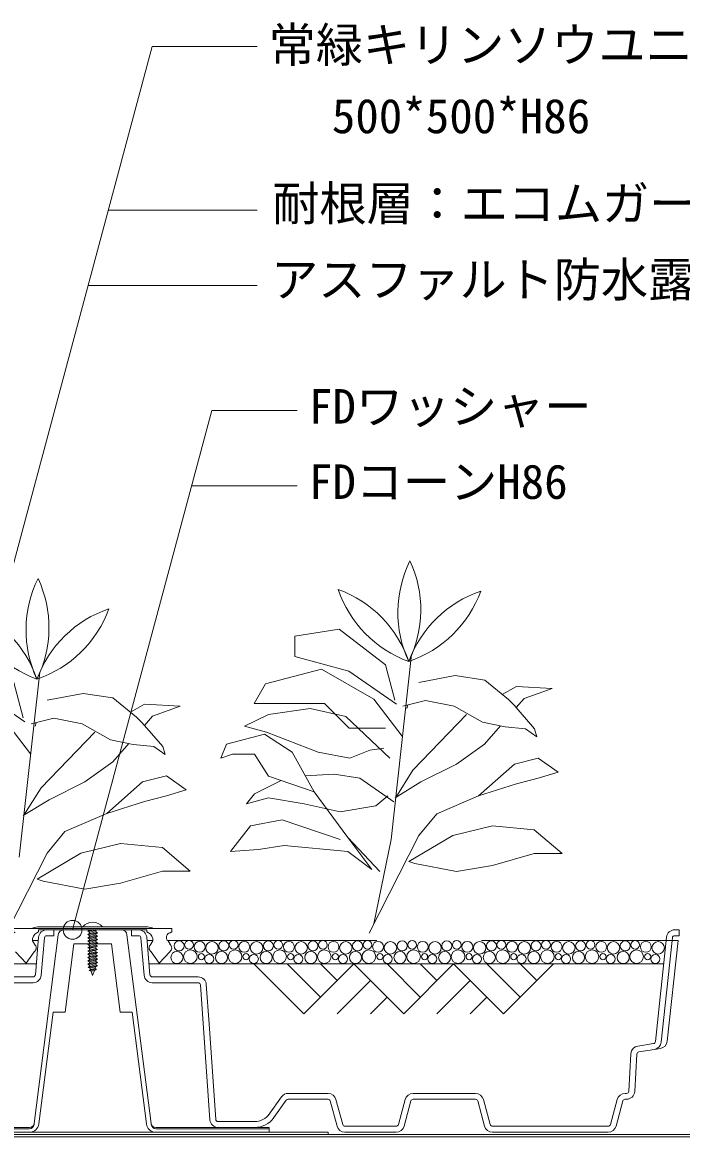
# Model space of a CAD drawing. Units: millimetres, scale not verified. Extents: x -3343 to 1485, y -1050 to 1050.
# Drawn here: x 252.1 to 531.8, y -223.3 to 254.7 of the extents above; entities that cross this region are included whole.
import ezdxf
from ezdxf.enums import TextEntityAlignment as Align

# ---------------------------------------------------------------- set-up
doc = ezdxf.new("R2010")
doc.units = ezdxf.units.MM
doc.header["$LTSCALE"] = 7
doc.linetypes.add('USER1', pattern=[19.05, 12.7, -6.35])
for name, color, linetype, lineweight in [('0-5_BOUSUI', 1, 'Continuous', 18), ('0-8_KANAMONO', 4, 'Continuous', 18), ('0-A_MOJI', 7, 'Continuous', 18), ('0-B_ecom', 7, 'Continuous', 9), ('0-C_GREEN', 3, 'Continuous', 18)]:
    doc.layers.add(name, color=color, linetype=linetype, lineweight=lineweight)
doc.styles.add('ＭＳ ゴシック', font='')
doc.styles.get('ＭＳ ゴシック').set_extended_font_data('MS Gothic')

msp = doc.modelspace()

# ---------------------------------------------------------------- linework, layer by layer
at = {"layer": '0-5_BOUSUI'}
msp.add_lwpolyline([(856.837, -218.801), (-628.25, -218.801), (-671.889, -175.161), (-671.889, 94.199)], dxfattribs=at)
msp.add_lwpolyline([(181.837, -216.801), (381.837, -216.801), (381.837, -217.801), (181.837, -217.801)], close=True, dxfattribs=at)
at = {"layer": '0-8_KANAMONO'}
for p, q in [((305.171, -129.601), (258.502, -129.601)), ((283.337, -130.801), (279.737, -131.401)), ((283.937, -132.101), (279.737, -132.801)), ((283.937, -133.501), (279.737, -134.201)), ((280.437, -130.997), (281.22, -130.801)), ((280.437, -130.997), (280.437, -130.801)), ((280.437, -131.805), (283.237, -131.105)), ((280.437, -132.397), (283.237, -131.697)), ((280.437, -133.205), (283.237, -132.505)), ((280.437, -133.797), (283.237, -133.097)), ((257.107, -136.947), (256.318, -135.555)), ((283.937, -134.901), (279.737, -135.601)), ((283.937, -136.301), (279.737, -137.001)), ((283.937, -137.701), (279.737, -138.401)), ((280.437, -134.605), (283.237, -133.905)), ((280.437, -135.197), (283.237, -134.497)), ((280.437, -136.005), (283.237, -135.305)), ((280.437, -136.597), (283.237, -135.897)), ((280.437, -137.405), (283.237, -136.705)), ((280.437, -137.997), (283.237, -137.297)), ((280.437, -138.805), (283.237, -138.105)), ((307.356, -135.555), (306.567, -136.947)), ((314.676, -136.947), (313.886, -135.555)), ((283.937, -139.101), (279.737, -139.801)), ((283.937, -140.501), (279.737, -141.201)), ((283.937, -141.901), (279.737, -142.601)), ((283.937, -143.301), (279.737, -144.001)), ((280.437, -139.397), (283.237, -138.697)), ((280.437, -140.205), (283.237, -139.505)), ((280.437, -140.797), (283.237, -140.097)), ((280.437, -141.605), (283.237, -140.905)), ((280.437, -142.197), (283.237, -141.497)), ((280.437, -143.005), (283.237, -142.305)), ((280.437, -143.597), (283.237, -142.897)), ((283.937, -144.701), (279.737, -145.401)), ((283.937, -146.101), (279.896, -146.774)), ((283.937, -146.101), (279.896, -146.774)), ((283.498, -147.574), (280.359, -148.097)), ((283.498, -147.574), (280.359, -148.097)), ((280.437, -144.405), (283.237, -143.705)), ((280.437, -144.997), (283.237, -144.297)), ((280.437, -145.805), (283.237, -145.105)), ((280.5, -146.381), (283.237, -145.697)), ((280.774, -147.164), (283.103, -146.582)), ((280.95, -147.668), (282.893, -147.183)), ((281.21, -148.412), (282.583, -148.068))]:
    msp.add_line(p, q, dxfattribs=at)
for points in [[(314.736, -132.043), (315.443, -131.701), (315.443, -130.201), (248.23, -130.201), (248.23, -131.701), (248.938, -132.043)], [(258.167, -132.043), (258.875, -131.701), (258.875, -130.801), (304.799, -130.801)], [(281.21, -148.412), (280.359, -148.097), (280.95, -147.668), (280.774, -147.164), (279.896, -146.774), (280.5, -146.381), (280.437, -146.201), (280.437, -145.805), (279.737, -145.401), (280.437, -144.997), (280.437, -144.405), (279.737, -144.001), (280.437, -143.597), (280.437, -143.005), (279.737, -142.601), (280.437, -142.197), (280.437, -141.605), (279.737, -141.201), (280.437, -140.797), (280.437, -140.205), (279.737, -139.801), (280.437, -139.397), (280.437, -138.805), (279.737, -138.401), (280.437, -137.997), (280.437, -137.405), (279.737, -137.001), (280.437, -136.597), (280.437, -136.005), (279.737, -135.601), (280.437, -135.197), (280.437, -134.605), (279.737, -134.201), (280.437, -133.797), (280.437, -133.205), (279.737, -132.801), (280.437, -132.397), (280.437, -131.805), (279.737, -131.401), (280.437, -130.997)], [(283.764, -130.801), (283.237, -131.105), (283.237, -131.697), (283.937, -132.101), (283.237, -132.505), (283.237, -133.097), (283.937, -133.501), (283.237, -133.905), (283.237, -134.497), (283.937, -134.901), (283.237, -135.305), (283.237, -135.897), (283.937, -136.301), (283.237, -136.705), (283.237, -137.297), (283.937, -137.701), (283.237, -138.105), (283.237, -138.697), (283.937, -139.101), (283.237, -139.505), (283.237, -140.097), (283.937, -140.501), (283.237, -140.905), (283.237, -141.497), (283.937, -141.901), (283.237, -142.305), (283.237, -142.897), (283.937, -143.301), (283.237, -143.705), (283.237, -144.297), (283.937, -144.701), (283.237, -145.105), (283.237, -145.697), (283.937, -146.101), (283.103, -146.582), (282.893, -147.183), (283.498, -147.574), (282.583, -148.068), (281.837, -150.201), (281.21, -148.412)], [(304.799, -130.801), (304.799, -131.701), (305.506, -132.043)], [(249.076, -140.115), (253.552, -145.001), (257.029, -140.115)], [(306.645, -140.115), (310.121, -145.001), (314.597, -140.115)]]:
    msp.add_lwpolyline(points, dxfattribs=at)
for centre, radius, start, end in [((281.837, -132.601), 5.1, 36.03188, 143.96812), ((258.502, -135.109), 5.508, 90, 116.99147), ((259.569, -135.024), 3.294, 115.18273, 189.26669), ((305.171, -135.109), 5.508, 63.00853, 90), ((304.105, -135.024), 3.294, 350.73331, 64.81727), ((315.145, -134.001), 2, 101.81701, 230.98411), ((255.848, -138.501), 2, 306.17861, 50.9841), ((307.826, -138.501), 2, 129.0159, 233.82139), ((313.416, -138.501), 2, 306.17861, 50.9841)]:
    msp.add_arc(centre, radius, start, end, dxfattribs=at)
at = {"layer": '0-A_MOJI'}
for p, q in [((180.243, -228.801), (307.075, 244.542)), ((307.075, 244.542), (351.641, 244.542)), ((288.435, 174.977), (351.641, 174.977)), ((279.86, 142.977), (351.641, 142.977)), ((273.312, -130.801), (332.446, 89.89)), ((332.446, 89.89), (368.659, 89.89)), ((323.871, 57.89), (368.659, 57.89))]:
    msp.add_line(p, q, dxfattribs=at)
msp.add_circle((273.312, -130.801), 4, dxfattribs=at)
at = {"layer": '0-B_ecom', "color": 150, "lineweight": 18}
for p, q in [((267.259, -132.985), (257.059, -213.054)), ((293.935, -130.801), (269.738, -130.801)), ((306.614, -213.054), (296.415, -132.985)), ((256.996, -213.554), (257.059, -213.054)), ((306.678, -213.554), (306.614, -213.054)), ((206.837, -215.301), (255.012, -215.301)), ((356.837, -215.301), (308.662, -215.301))]:
    msp.add_line(p, q, dxfattribs=at)
at = {"layer": '0-B_ecom'}
for p, q in [((265.337, -133.301), (262.377, -133.301)), ((264.337, -130.801), (265.337, -130.801)), ((299.337, -130.801), (298.337, -130.801)), ((528.957, -133.301), (530.837, -133.301)), ((257.519, -149.887), (258.89, -134)), ((261.381, -134.215), (260.01, -150.102)), ((302.293, -134.215), (303.664, -150.102)), ((306.154, -149.887), (304.783, -134)), ((525.477, -133.932), (520.777, -178.272)), ((62.34, -145.301), (257.915, -145.301)), ((305.759, -145.301), (524.272, -145.301)), ((350.245, -145.301), (371.458, -166.514)), ((364.387, -145.301), (378.529, -159.443)), ((392.671, -145.301), (371.458, -166.514)), ((378.529, -145.301), (385.6, -152.372)), ((392.671, -145.301), (413.885, -166.514)), ((406.814, -145.301), (420.956, -159.443)), ((435.098, -145.301), (413.885, -166.514)), ((420.956, -145.301), (428.027, -152.372)), ((435.098, -145.301), (456.311, -166.514)), ((449.24, -145.301), (463.382, -159.443)), ((477.524, -145.301), (456.311, -166.514)), ((463.382, -145.301), (470.453, -152.372)), ((237.07, -150.801), (256.523, -150.801)), ((326.604, -150.801), (307.151, -150.801)), ((399.742, -152.372), (385.6, -166.514)), ((442.169, -152.372), (428.027, -166.514)), ((327.601, -154.231), (331.609, -211.545)), ((406.813, -159.443), (399.742, -166.514)), ((449.24, -159.443), (442.169, -166.514)), ((519.938, -179.154), (513.343, -180.196)), ((513.733, -182.665), (520.329, -181.624)), ((520.329, -181.624), (522.885, -181.22)), ((510.395, -183.454), (509.489, -199.358)), ((511.985, -199.5), (512.891, -183.596)), ((381.769, -200.301), (364.854, -200.301)), ((444.369, -200.301), (417.904, -200.301)), ((508.491, -200.301), (507.904, -200.301)), ((361.998, -201.778), (356.786, -209.136)), ((358.826, -210.581), (364.038, -203.223)), ((364.854, -202.801), (381.769, -202.801)), ((382.735, -203.542), (385.593, -214.207)), ((388.008, -213.56), (385.15, -202.895)), ((414.523, -202.895), (411.666, -213.56)), ((414.081, -214.207), (416.938, -203.542)), ((417.904, -202.801), (444.369, -202.801)), ((445.335, -203.542), (448.193, -214.207)), ((450.608, -213.56), (447.75, -202.895)), ((504.523, -202.895), (501.666, -213.56)), ((504.081, -214.207), (506.938, -203.542)), ((507.904, -202.801), (508.491, -202.801)), ((350.666, -212.301), (335.101, -212.301)), ((335.101, -214.801), (350.666, -214.801)), ((410.7, -214.301), (388.974, -214.301)), ((500.7, -214.301), (451.574, -214.301)), ((388.974, -216.801), (410.7, -216.801)), ((451.574, -216.801), (500.7, -216.801))]:
    msp.add_line(p, q, dxfattribs=at)
at = {"layer": '0-B_ecom', "color": 3, "linetype": 'USER1', "lineweight": 18}
for p, q in [((256.286, -135.301), (258.778, -135.301)), ((304.896, -135.301), (307.387, -135.301)), ((313.625, -135.301), (527.846, -135.301))]:
    msp.add_line(p, q, dxfattribs=at)
at = {"layer": '0-B_ecom', "color": 1, "lineweight": 18}
msp.add_line((856.837, -217.801), (-68.163, -217.801), dxfattribs=at)
at = {"layer": '0-B_ecom'}
for points in [[(262.377, -130.801), (265.337, -130.801), (265.337, -133.301)], [(301.296, -130.801), (298.337, -130.801), (298.337, -133.301), (301.296, -133.301)], [(530.837, -133.301), (530.837, -130.801), (528.957, -130.801)], [(523.263, -178.535), (527.846, -135.301), (527.963, -134.195)], [(525.82, -178.131), (530.36, -135.301), (527.846, -135.301)], [(256.523, -153.301), (248.089, -153.301), (237.07, -153.301)], [(307.151, -153.301), (315.584, -153.301), (326.604, -153.301)], [(334.103, -211.371), (331.266, -170.801), (330.095, -154.057)]]:
    msp.add_lwpolyline(points, dxfattribs=at)
at = {"layer": '0-B_ecom', "color": 150, "lineweight": 18}
for points in [[(259.043, -213.306), (265.095, -165.801), (270.135, -165.801), (273.829, -136.801), (280.083, -136.801)], [(283.237, -136.801), (289.844, -136.801), (293.539, -165.801), (298.579, -165.801), (304.63, -213.306)], [(255.075, -214.801), (206.837, -214.801), (206.837, -216.801), (255.075, -216.801)], [(308.598, -216.801), (356.837, -216.801), (356.837, -214.801), (308.598, -214.801)]]:
    msp.add_lwpolyline(points, dxfattribs=at)
at = {"layer": '0-B_ecom'}
for centre, radius in [((318.545, -137.632), 2.127), ((322.764, -137.193), 1.865), ((327.269, -138.033), 2.322), ((332.492, -138.444), 2.658), ((337.487, -137.632), 2.127), ((341.707, -137.193), 1.865), ((346.211, -138.033), 2.322), ((351.434, -138.444), 2.658), ((356.43, -137.632), 2.127), ((360.649, -137.193), 1.865), ((365.154, -138.033), 2.322), ((370.377, -138.444), 2.658), ((375.373, -137.632), 2.127), ((379.592, -137.193), 1.865), ((384.097, -138.033), 2.322), ((389.32, -138.444), 2.658), ((394.316, -137.632), 2.127), ((398.535, -137.193), 1.865), ((403.04, -138.033), 2.322), ((408.263, -138.444), 2.658), ((413.258, -137.632), 2.127), ((417.478, -137.193), 1.865), ((421.982, -138.033), 2.322), ((427.205, -138.444), 2.658), ((432.201, -137.632), 2.127), ((436.42, -137.193), 1.865), ((440.925, -138.033), 2.322), ((446.148, -138.444), 2.658), ((451.144, -137.632), 2.127), ((455.363, -137.193), 1.865), ((459.868, -138.033), 2.322), ((465.091, -138.444), 2.658), ((470.087, -137.632), 2.127), ((474.306, -137.193), 1.865), ((478.811, -138.033), 2.322), ((484.034, -138.444), 2.658), ((489.029, -137.632), 2.127), ((493.249, -137.193), 1.865), ((497.753, -138.033), 2.322), ((502.976, -138.444), 2.658), ((507.972, -137.632), 2.127), ((512.191, -137.193), 1.865), ((516.696, -138.033), 2.322), ((521.919, -138.444), 2.658), ((317.629, -142.575), 2.579), ((323.365, -142.215), 2.903), ((328.029, -142.233), 1.311), ((331.319, -143.175), 1.925), ((336.572, -142.575), 2.579), ((342.308, -142.215), 2.903), ((346.971, -142.233), 1.311), ((350.262, -143.175), 1.925), ((355.515, -142.575), 2.579), ((361.25, -142.215), 2.903), ((365.914, -142.233), 1.311), ((369.205, -143.175), 1.925), ((374.457, -142.575), 2.579), ((380.193, -142.215), 2.903), ((384.857, -142.233), 1.311), ((388.148, -143.175), 1.925), ((393.4, -142.575), 2.579), ((399.136, -142.215), 2.903), ((403.8, -142.233), 1.311), ((407.09, -143.175), 1.925), ((412.343, -142.575), 2.579), ((418.079, -142.215), 2.903), ((422.742, -142.233), 1.311), ((426.033, -143.175), 1.925), ((431.286, -142.575), 2.579), ((437.021, -142.215), 2.903), ((441.685, -142.233), 1.311), ((444.976, -143.175), 1.925), ((450.228, -142.575), 2.579), ((455.964, -142.215), 2.903), ((460.628, -142.233), 1.311), ((463.919, -143.175), 1.925), ((469.171, -142.575), 2.579), ((474.907, -142.215), 2.903), ((479.571, -142.233), 1.311), ((482.861, -143.175), 1.925), ((488.114, -142.575), 2.579), ((493.85, -142.215), 2.903), ((498.513, -142.233), 1.311), ((501.804, -143.175), 1.925), ((507.057, -142.575), 2.579), ((512.793, -142.215), 2.903), ((517.456, -142.233), 1.311), ((520.747, -143.175), 1.925)]:
    msp.add_circle(centre, radius, dxfattribs=at)
for centre, radius, start, end in [((262.377, -134.301), 3.5, 90, 175.06815), ((262.377, -134.301), 1, 90, 175.06819), ((301.296, -134.301), 3.5, 4.93185, 90), ((301.296, -134.301), 1, 4.93181, 90), ((528.957, -134.301), 3.5, 90, 173.94924), ((528.957, -134.301), 1, 90, 173.94942), ((256.523, -149.801), 1, 270, 355.06815), ((256.523, -149.801), 3.5, 270, 355.06819), ((307.151, -149.801), 3.5, 184.93181, 270), ((307.151, -149.801), 1, 184.93185, 270), ((326.604, -154.301), 3.5, 4.00001, 90), ((326.604, -154.301), 1, 4, 90), ((513.889, -183.653), 3.5, 98.97689, 176.74065), ((519.782, -178.166), 1, 278.97689, 353.94924), ((519.782, -178.166), 3.5, 278.97687, 353.94924), ((522.339, -177.763), 3.5, 278.97687, 353.94924), ((513.889, -183.653), 1, 98.97687, 176.74065), ((364.854, -203.801), 3.5, 90, 144.68874), ((381.769, -203.801), 3.5, 15.00004, 90), ((417.904, -203.801), 3.5, 90, 164.99996), ((444.369, -203.801), 3.5, 15.00004, 90), ((507.904, -203.801), 3.5, 90, 164.99996), ((508.491, -199.301), 1, 270, 356.74065), ((508.491, -199.301), 3.5, 270, 356.74065), ((364.854, -203.801), 1, 90, 144.68879), ((381.769, -203.801), 1, 14.99997, 90), ((417.904, -203.801), 1, 90, 165.00003), ((444.369, -203.801), 1, 14.99997, 90), ((507.904, -203.801), 1, 90, 165.00003), ((350.666, -204.801), 7.5, 270, 324.68874), ((335.101, -211.301), 3.5, 184, 270), ((335.101, -211.301), 1, 183.99999, 270), ((350.666, -204.801), 10, 270, 324.68879), ((388.974, -213.301), 3.5, 194.99997, 270), ((388.974, -213.301), 1, 195.00004, 270), ((410.7, -213.301), 1, 270, 344.99996), ((410.7, -213.301), 3.5, 270, 345.00003), ((451.574, -213.301), 3.5, 194.99997, 270), ((451.574, -213.301), 1, 195.00004, 270), ((500.7, -213.301), 1, 270, 344.99996), ((500.7, -213.301), 3.5, 270, 345.00003)]:
    msp.add_arc(centre, radius, start, end, dxfattribs=at)
at = {"layer": '0-B_ecom', "color": 150, "lineweight": 18}
for centre, radius, start, end in [((269.738, -133.301), 2.5, 90, 172.7407), ((293.935, -133.301), 2.5, 7.2593, 90), ((255.012, -213.301), 2, 270, 352.7407), ((255.075, -212.801), 2, 270, 352.7407), ((255.075, -212.801), 4, 270, 352.7407), ((308.598, -212.801), 4, 187.2593, 270), ((308.598, -212.801), 2, 187.2593, 270), ((308.662, -213.301), 2, 187.2593, 270)]:
    msp.add_arc(centre, radius, start, end, dxfattribs=at)
at = {"layer": '0-C_GREEN'}
for p, q in [((417.26, -13.81), (408.518, -92.482)), ((259.386, -21.325), (250.645, -99.997)), ((420.331, -25.707), (435.749, -22.817)), ((435.749, -22.817), (448.276, -24.744)), ((448.276, -24.744), (458.394, -32.935)), ((455.754, -30.798), (461.721, -27.457)), ((461.721, -27.457), (476.922, -28.301)), ((476.922, -28.301), (465.099, -32.524)), ((262.457, -33.222), (277.875, -30.331)), ((277.875, -30.331), (290.402, -32.259)), ((290.402, -32.259), (300.52, -40.45)), ((413.585, -35.826), (423.222, -33.417)), ((423.222, -33.417), (435.267, -35.826)), ((458.394, -32.935), (460.803, -35.344)), ((465.099, -32.524), (461.718, -36.411)), ((297.881, -38.313), (303.847, -34.972)), ((303.847, -34.972), (319.048, -35.816)), ((319.048, -35.816), (307.225, -40.038)), ((374.191, -36.746), (356.457, -39.279)), ((415.714, -35.293), (415.274, -36.746)), ((435.267, -35.826), (447.312, -42.571)), ((460.803, -35.344), (469.476, -45.462)), ((255.711, -43.34), (265.348, -40.931)), ((257.841, -42.808), (257.4, -44.261)), ((265.348, -40.931), (277.393, -43.34)), ((300.52, -40.45), (302.929, -42.859)), ((302.929, -42.859), (311.602, -52.977)), ((307.225, -40.038), (303.844, -43.926)), ((356.457, -39.279), (346.323, -44.346)), ((417.808, -62.925), (440.609, -39.279)), ((447.312, -42.571), (456.949, -44.498)), ((259.934, -70.44), (282.735, -46.794)), ((277.393, -43.34), (289.439, -50.086)), ((354.768, -47.724), (338.722, -51.947)), ((346.323, -44.346), (355.612, -46.88)), ((366.59, -55.325), (354.768, -47.724)), ((355.612, -46.88), (377.569, -55.325)), ((455.021, -44.113), (448.209, -51.947)), ((456.949, -44.498), (465.621, -45.462)), ((465.621, -45.462), (470.439, -48.835)), ((469.476, -45.462), (470.439, -48.835)), ((289.439, -50.086), (299.075, -52.013)), ((297.148, -51.628), (290.335, -59.462)), ((299.075, -52.013), (307.747, -52.977)), ((338.722, -51.947), (336.189, -57.858)), ((448.209, -51.947), (436.386, -60.392)), ((307.747, -52.977), (312.566, -56.35)), ((311.602, -52.977), (312.566, -56.35)), ((336.189, -57.858), (341.256, -56.169)), ((341.256, -56.169), (350.545, -56.169)), ((350.545, -56.169), (356.457, -65.459)), ((377.569, -55.325), (391.081, -57.858)), ((391.081, -57.858), (399.525, -54.48)), ((399.525, -54.48), (405.437, -53.636)), ((290.335, -59.462), (278.513, -67.907)), ((436.386, -60.392), (421.186, -67.992)), ((445.676, -73.903), (460.876, -60.392)), ((460.876, -60.392), (471.01, -57.858)), ((303.003, -67.907), (313.136, -65.373)), ((409.659, -76.437), (395.303, -66.303)), ((417.808, -62.925), (410.509, -74.562)), ((471.01, -66.303), (461.721, -68.836)), ((259.934, -70.44), (252.636, -82.077)), ((278.513, -67.907), (263.312, -75.507)), ((287.802, -81.418), (303.003, -67.907)), ((361.935, -67.364), (350.545, -73.059)), ((421.186, -67.992), (410.207, -74.748)), ((461.721, -68.836), (445.676, -73.903)), ((263.312, -75.507), (252.333, -82.263)), ((303.847, -76.351), (287.802, -81.418)), ((313.136, -73.818), (303.847, -76.351)), ((350.545, -73.059), (347.167, -77.281)), ((347.167, -77.281), (356.457, -74.748)), ((356.457, -74.748), (371.657, -77.281)), ((375.88, -72.214), (390.236, -91.638)), ((402.059, -78.126), (407.126, -73.903)), ((427.941, -81.504), (445.676, -73.903)), ((371.657, -77.281), (386.858, -80.659)), ((386.858, -80.659), (402.059, -78.126)), ((270.068, -89.019), (287.802, -81.418)), ((362.368, -84.037), (348.856, -86.571)), ((386.858, -92.482), (362.368, -84.037)), ((420.341, -90.793), (427.941, -81.504)), ((262.467, -98.308), (270.068, -89.019)), ((348.856, -86.571), (340.411, -97.549)), ((399.229, -132.173), (420.341, -90.793)), ((416.119, -101.771), (434.697, -90.793)), ((434.697, -90.793), (451.587, -86.571)), ((451.587, -86.571), (469.321, -88.26)), ((469.321, -88.26), (481.144, -98.394)), ((276.824, -98.308), (293.713, -94.086)), ((293.713, -94.086), (311.448, -95.775)), ((352.234, -96.705), (363.213, -95.016)), ((363.213, -95.016), (390.236, -97.549)), ((390.236, -91.638), (400.37, -105.149)), ((390.236, -91.638), (403.748, -105.994)), ((408.518, -92.482), (401.258, -128.197)), ((241.355, -139.688), (262.467, -98.308)), ((258.245, -109.286), (276.824, -98.308)), ((311.448, -95.775), (323.27, -105.908)), ((340.411, -97.549), (352.234, -96.705)), ((390.236, -97.549), (400.37, -105.149)), ((469.321, -98.394), (451.587, -103.46)), ((481.144, -98.394), (469.321, -98.394)), ((418.652, -102.616), (416.119, -101.771)), ((436.386, -105.994), (418.652, -102.616)), ((451.587, -103.46), (436.386, -105.994)), ((260.778, -110.131), (258.245, -109.286)), ((311.448, -105.908), (293.713, -110.975)), ((323.27, -105.908), (311.448, -105.908)), ((278.513, -113.509), (260.778, -110.131)), ((293.713, -110.975), (278.513, -113.509))]:
    msp.add_line(p, q, dxfattribs=at)
for points in [[(410.201, -33.215), (406.176, -18.192), (386.53, -2.993), (367.697, -6.102), (367.697, -14.736), (390.597, -20.872), (410.892, -34.942)], [(252.327, -40.729), (248.302, -25.706), (228.656, -10.508), (209.823, -13.617), (209.823, -22.251), (232.723, -28.387), (253.018, -42.456)], [(406.227, -45.13), (390.677, -45.13), (380.226, -34.68), (350.419, -34.68), (355.23, -26.345), (378.947, -19.99), (401.241, -32.862), (413.311, -48.584)], [(248.353, -52.645), (232.803, -52.645), (222.352, -42.195), (192.545, -42.195), (197.357, -33.86), (221.074, -27.505), (243.367, -40.376), (255.437, -56.099)], [(407.97, -57.858), (389.392, -40.124), (374.191, -36.746)], [(356.457, -65.459), (375.88, -72.214), (366.59, -55.325)], [(471.01, -57.858), (479.455, -63.77), (471.01, -66.303)], [(313.136, -65.373), (321.581, -71.284), (313.136, -73.818)], [(395.303, -66.303), (384.325, -64.614), (372.095, -65.333)]]:
    msp.add_lwpolyline(points, dxfattribs=at)
for centre, start, end in [((460.879, 4.085), 153.71754, 204.97119), ((371.689, 5.106), 333.71754, 24.97119), ((303.005, -3.43), 153.71754, 204.97119), ((213.815, -2.409), 333.71754, 24.97119), ((369.191, -32.67), 18.71754, 69.97119), ((432.98, 29.675), 198.71754, 249.97119), ((400.166, 30.051), 288.71754, 339.97119), ((462.511, -33.738), 108.71754, 159.97119), ((275.106, 22.16), 198.71754, 249.97119), ((211.318, -40.185), 18.71754, 69.97119), ((304.637, -41.252), 108.71754, 159.97119), ((242.292, 22.536), 288.71754, 339.97119)]:
    msp.add_arc(centre, 49.464, start, end, dxfattribs=at)

# ---------------------------------------------------------------- texts
at = {"layer": '0-A_MOJI', "style": 'ＭＳ ゴシック'}
for s, p in [('常緑キリンソウユニット仕様 FD-U･K', (356.611, 233.498)), ('500*500*H86', (383.382, 203.259)), ('耐根層：エコムガード\u3000t0.6', (358.141, 166.123)), ('アスファルト防水露出仕上げ', (357.64, 133.768)), ('FDワッシャー', (373.659, 79.89)), ('FDコーンH86', (373.659, 47.89))]:
    msp.add_text(s, height=14.66, dxfattribs=at).set_placement(p, align=Align.BOTTOM_LEFT)

doc.saveas('drawing.dxf')
